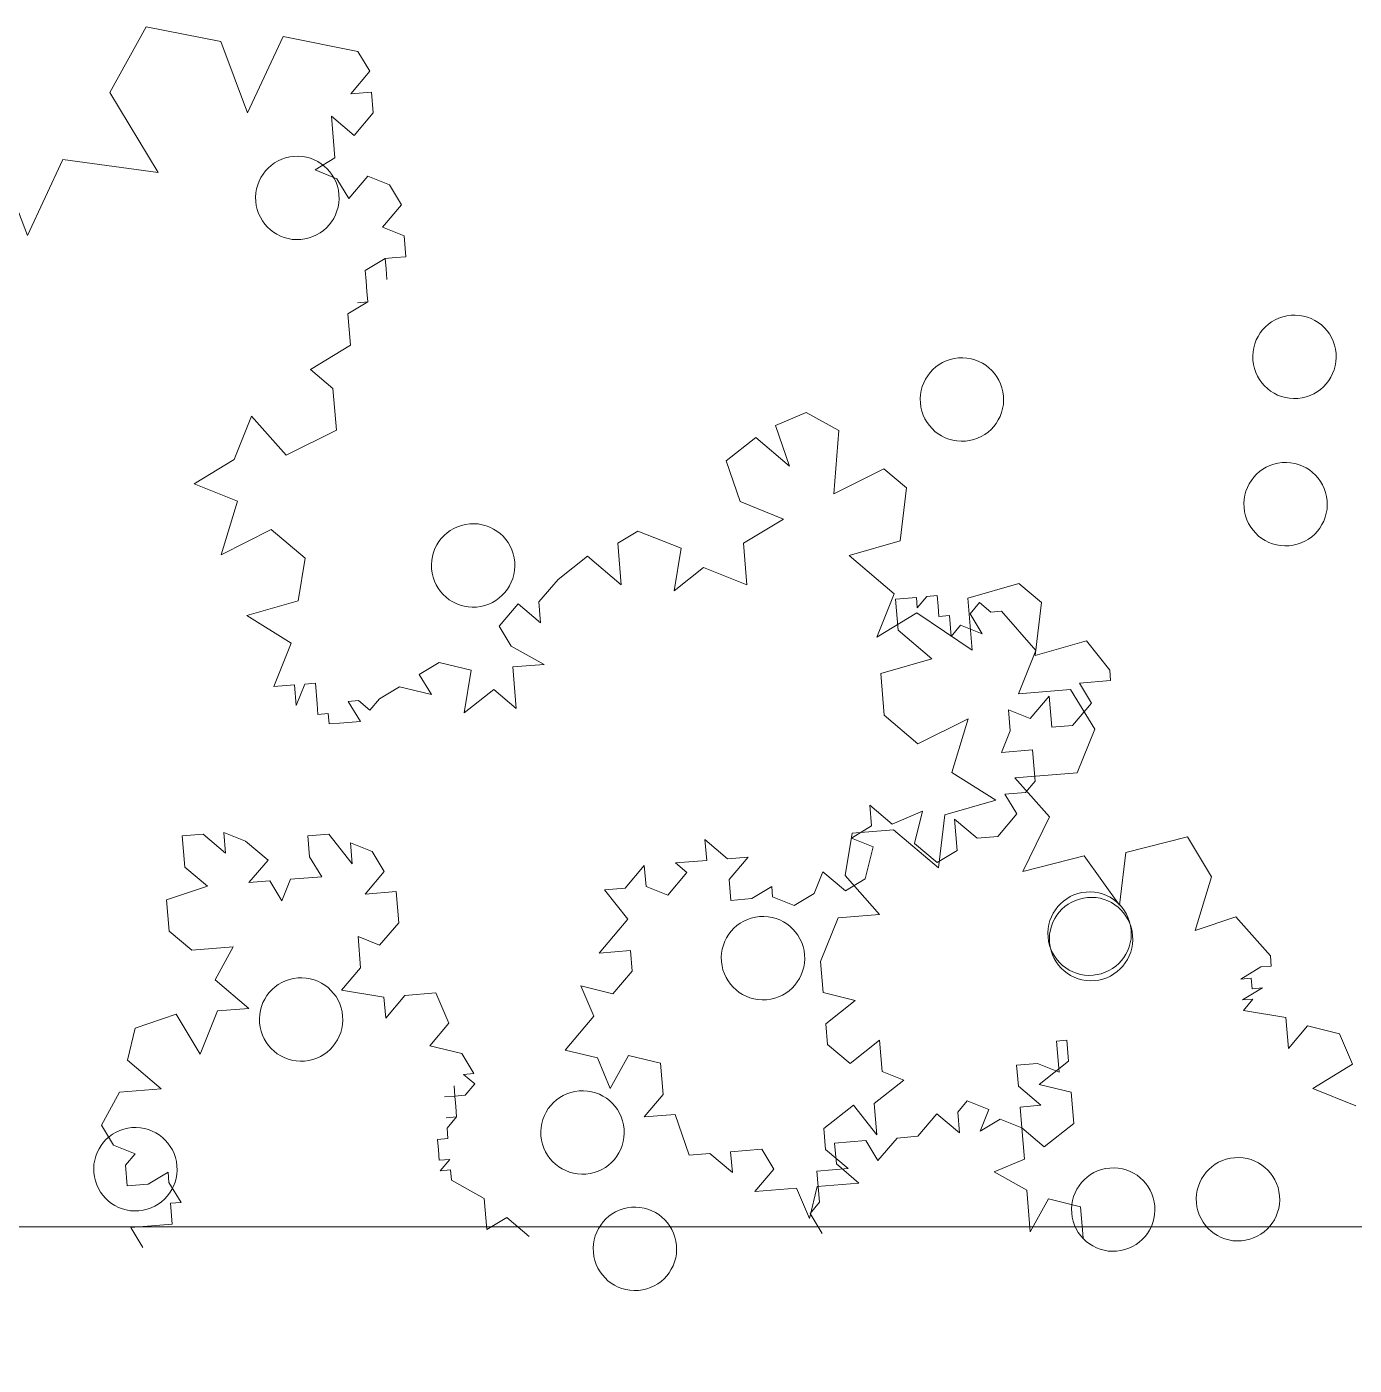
# Model space of a CAD drawing. Header units: metres. Extents: x 0 to 4415, y 1197 to 2590.
# Drawn here: x 1863.531 to 1863.6584, y 1202.9449 to 1203.0733 of the extents above; entities that cross this region are included whole.
import ezdxf

# ---------------------------------------------------------------- set-up
doc = ezdxf.new("R2010")
doc.units = ezdxf.units.M
doc.linetypes.add('CONTINU', pattern=[0])
doc.layers.get('DEFPOINTS').update_dxf_attribs({"lineweight": 5})
doc.layers.add('00-Menuiserie', color=152, linetype='CONTINU', lineweight=5)
doc.layers.add('vue', color=7, linetype='Continuous', lineweight=5)
doc.layers.add('veg', color=7, linetype='Continuous', lineweight=9, true_color=0x61c200)

# ---------------------------------------------------------------- blocks, each defined once
blk = doc.blocks.new('DSD')
at = {"layer": 'DEFPOINTS'}
blk.add_line((1395.59068, 1272.90601), (1396.24674, 1272.90601), dxfattribs=at)
at = {"layer": 'veg'}
for p, q in [((1395.83964, 1273.02112), (1395.83249, 1273.0197)), ((1395.84314, 1273.01481), (1395.83964, 1273.02112)), ((1395.8265, 1273.0202), (1395.81935, 1273.01877)), ((1395.82992, 1273.01288), (1395.8265, 1273.0202)), ((1395.83249, 1273.0197), (1395.82992, 1273.01288)), ((1395.81935, 1273.01877), (1395.81819, 1273.01686)), ((1395.81819, 1273.01686), (1395.82002, 1273.0147)), ((1395.81803, 1273.01486), (1395.81786, 1273.01287)), ((1395.82002, 1273.0147), (1395.81803, 1273.01486)), ((1395.83849, 1273.00715), (1395.84314, 1273.01481)), ((1395.81786, 1273.01287), (1395.8197, 1273.01071)), ((1395.8197, 1273.01071), (1395.82186, 1273.01254)), ((1395.82186, 1273.01254), (1395.82153, 1273.00855)), ((1395.82153, 1273.00855), (1395.82344, 1273.00739)), ((1395.84764, 1273.00841), (1395.83849, 1273.00715)), ((1395.85105, 1273.0011), (1395.84764, 1273.00841)), ((1395.85362, 1273.00792), (1395.85105, 1273.0011)), ((1395.81837, 1273.0068), (1395.81629, 1273.00597)), ((1395.8202, 1273.00464), (1395.81837, 1273.0068)), ((1395.82136, 1273.00655), (1395.8202, 1273.00464)), ((1395.82344, 1273.00739), (1395.82136, 1273.00655)), ((1395.81629, 1273.00597), (1395.81513, 1273.00405)), ((1395.81513, 1273.00405), (1395.81696, 1273.00189)), ((1395.81488, 1273.00106), (1395.81472, 1272.99906)), ((1395.81696, 1273.00189), (1395.81488, 1273.00106)), ((1395.81472, 1272.99906), (1395.81572, 1272.99898)), ((1395.81572, 1272.99898), (1395.81672, 1272.9989)), ((1395.81663, 1272.9979), (1395.81672, 1272.9989)), ((1395.81672, 1272.9989), (1395.81663, 1272.9979)), ((1395.81672, 1272.9989), (1395.81863, 1272.99774)), ((1395.81655, 1272.9969), (1395.81663, 1272.9979)), ((1395.81663, 1272.9979), (1395.81655, 1272.9969)), ((1395.81863, 1272.99774), (1395.81855, 1272.99674)), ((1395.81863, 1272.99774), (1395.81863, 1272.99774)), ((1395.81855, 1272.99674), (1395.81847, 1272.99574)), ((1395.81855, 1272.99674), (1395.81855, 1272.99674)), ((1395.81855, 1272.99674), (1395.81855, 1272.99674)), ((1395.81847, 1272.99574), (1395.81838, 1272.99474)), ((1395.81838, 1272.99474), (1395.8203, 1272.99358)), ((1395.81938, 1272.99466), (1395.81838, 1272.99474)), ((1395.81838, 1272.99474), (1395.81938, 1272.99466)), ((1395.8203, 1272.99358), (1395.82005, 1272.99059)), ((1395.82005, 1272.99059), (1395.82388, 1272.98826)), ((1395.82388, 1272.98826), (1395.82172, 1272.98643)), ((1395.82172, 1272.98643), (1395.82139, 1272.98244)), ((1395.77632, 1272.98414), (1395.77317, 1272.98239)), ((1395.77924, 1272.98289), (1395.77632, 1272.98414)), ((1395.82622, 1272.98004), (1395.82954, 1272.98378)), ((1395.82954, 1272.98378), (1395.83121, 1272.97963)), ((1395.77317, 1272.98239), (1395.77367, 1272.97632)), ((1395.77791, 1272.97898), (1395.77924, 1272.98289)), ((1395.82139, 1272.98244), (1395.82622, 1272.98004)), ((1395.78115, 1272.98173), (1395.77791, 1272.97898)), ((1395.78398, 1272.97949), (1395.78115, 1272.98173)), ((1395.78265, 1272.97558), (1395.78398, 1272.97949)), ((1395.83121, 1272.97963), (1395.83503, 1272.9773)), ((1395.76885, 1272.97872), (1395.76669, 1272.97689)), ((1395.77367, 1272.97632), (1395.76885, 1272.97872)), ((1395.76669, 1272.97689), (1395.76728, 1272.97182)), ((1395.83503, 1272.9773), (1395.83088, 1272.97563)), ((1395.7785, 1272.97391), (1395.78265, 1272.97558)), ((1395.83088, 1272.97563), (1395.83246, 1272.97048)), ((1395.78233, 1272.97159), (1395.7785, 1272.97391)), ((1395.79247, 1272.97276), (1395.78831, 1272.9711)), ((1395.79438, 1272.9716), (1395.79247, 1272.97276)), ((1395.82764, 1272.97289), (1395.8244, 1272.97014)), ((1395.83246, 1272.97048), (1395.82764, 1272.97289)), ((1395.76728, 1272.97182), (1395.77218, 1272.97041)), ((1395.782, 1272.9676), (1395.78233, 1272.97159)), ((1395.79405, 1272.96761), (1395.79438, 1272.9716)), ((1395.77218, 1272.97041), (1395.76786, 1272.96675)), ((1395.78831, 1272.9711), (1395.78898, 1272.96702)), ((1395.79729, 1272.97036), (1395.79405, 1272.96761)), ((1395.80012, 1272.96812), (1395.79729, 1272.97036)), ((1395.78615, 1272.96926), (1395.782, 1272.9676)), ((1395.78898, 1272.96702), (1395.78615, 1272.96926)), ((1395.8244, 1272.97014), (1395.82507, 1272.96607)), ((1395.75589, 1272.96773), (1395.75373, 1272.9659)), ((1395.7608, 1272.96633), (1395.75589, 1272.96773)), ((1395.80195, 1272.96596), (1395.80012, 1272.96812)), ((1395.76374, 1272.96656), (1395.76365, 1272.96556)), ((1395.76473, 1272.96648), (1395.76374, 1272.96656)), ((1395.76565, 1272.9654), (1395.76473, 1272.96648)), ((1395.76573, 1272.96639), (1395.76565, 1272.9654)), ((1395.76773, 1272.96623), (1395.76573, 1272.96639)), ((1395.76786, 1272.96675), (1395.76953, 1272.96259)), ((1395.75373, 1272.9659), (1395.75432, 1272.96083)), ((1395.75758, 1272.96506), (1395.75426, 1272.96131)), ((1395.75758, 1272.96506), (1395.75758, 1272.96506)), ((1395.75858, 1272.96497), (1395.75758, 1272.96506)), ((1395.75966, 1272.96589), (1395.75858, 1272.96497)), ((1395.75966, 1272.96589), (1395.75966, 1272.96589)), ((1395.76058, 1272.96481), (1395.75966, 1272.96589)), ((1395.76039, 1272.96134), (1395.7608, 1272.96633)), ((1395.76365, 1272.96556), (1395.76357, 1272.96456)), ((1395.76748, 1272.96324), (1395.76773, 1272.96623)), ((1395.80179, 1272.96396), (1395.80195, 1272.96596)), ((1395.80395, 1272.96579), (1395.80179, 1272.96396)), ((1395.80578, 1272.96363), (1395.80395, 1272.96579)), ((1395.82507, 1272.96607), (1395.82998, 1272.96466)), ((1395.75942, 1272.9629), (1395.76058, 1272.96481)), ((1395.7657, 1272.96492), (1395.76039, 1272.96134)), ((1395.76257, 1272.96465), (1395.76241, 1272.96265)), ((1395.76357, 1272.96456), (1395.76257, 1272.96465)), ((1395.76953, 1272.96259), (1395.7657, 1272.96492)), ((1395.82998, 1272.96466), (1395.82574, 1272.96199)), ((1395.76149, 1272.96373), (1395.75942, 1272.9629)), ((1395.76241, 1272.96265), (1395.76149, 1272.96373)), ((1395.76424, 1272.96049), (1395.76748, 1272.96324)), ((1395.80462, 1272.96172), (1395.80578, 1272.96363)), ((1395.74941, 1272.96224), (1395.74717, 1272.95941)), ((1395.75432, 1272.96083), (1395.74941, 1272.96224)), ((1395.75426, 1272.96131), (1395.75593, 1272.95715)), ((1395.80146, 1272.95997), (1395.80462, 1272.96172)), ((1395.82574, 1272.96199), (1395.82741, 1272.95784)), ((1395.76915, 1272.95908), (1395.76424, 1272.96049)), ((1395.80446, 1272.95972), (1395.80146, 1272.95997)), ((1395.81152, 1272.96015), (1395.80845, 1272.9594)), ((1395.81344, 1272.95899), (1395.81152, 1272.96015)), ((1395.74717, 1272.95941), (1395.74709, 1272.95841)), ((1395.76882, 1272.95509), (1395.76915, 1272.95908)), ((1395.80413, 1272.95573), (1395.80446, 1272.95972)), ((1395.80845, 1272.9594), (1395.80912, 1272.95532)), ((1395.81227, 1272.95707), (1395.81344, 1272.95899)), ((1395.74709, 1272.95841), (1395.75008, 1272.95817)), ((1395.75094, 1272.95756), (1395.74862, 1272.95374)), ((1395.75008, 1272.95817), (1395.74892, 1272.95625)), ((1395.75593, 1272.95715), (1395.75094, 1272.95756)), ((1395.80629, 1272.95756), (1395.80413, 1272.95573)), ((1395.80912, 1272.95532), (1395.80629, 1272.95756)), ((1395.81535, 1272.95782), (1395.81227, 1272.95707)), ((1395.81726, 1272.95666), (1395.81535, 1272.95782)), ((1395.82341, 1272.95817), (1395.82325, 1272.95617)), ((1395.82441, 1272.95808), (1395.82341, 1272.95817)), ((1395.82525, 1272.95601), (1395.82441, 1272.95808)), ((1395.82541, 1272.958), (1395.82525, 1272.95601)), ((1395.82741, 1272.95784), (1395.82541, 1272.958)), ((1395.74892, 1272.95625), (1395.75075, 1272.95409)), ((1395.75275, 1272.95393), (1395.75299, 1272.95692)), ((1395.75299, 1272.95692), (1395.75482, 1272.95476)), ((1395.81726, 1272.95666), (1395.81726, 1272.95666)), ((1395.81818, 1272.95558), (1395.81726, 1272.95666)), ((1395.81926, 1272.9565), (1395.81818, 1272.95558)), ((1395.81909, 1272.9545), (1395.82026, 1272.95642)), ((1395.81926, 1272.9565), (1395.81926, 1272.9565)), ((1395.82026, 1272.95642), (1395.81926, 1272.9565)), ((1395.82325, 1272.95617), (1395.82317, 1272.95517)), ((1395.75482, 1272.95476), (1395.7569, 1272.9556)), ((1395.7569, 1272.9556), (1395.75674, 1272.9536)), ((1395.76558, 1272.95234), (1395.76882, 1272.95509)), ((1395.82217, 1272.95525), (1395.82209, 1272.95426)), ((1395.82317, 1272.95517), (1395.82217, 1272.95525)), ((1395.74862, 1272.95374), (1395.75029, 1272.94958)), ((1395.75075, 1272.95409), (1395.75275, 1272.95393)), ((1395.75674, 1272.9536), (1395.75757, 1272.95152)), ((1395.76076, 1272.95475), (1395.76558, 1272.95234)), ((1395.76234, 1272.9496), (1395.76076, 1272.95475)), ((1395.82109, 1272.95434), (1395.81909, 1272.9545)), ((1395.82209, 1272.95426), (1395.82109, 1272.95434)), ((1395.75458, 1272.95177), (1395.75433, 1272.94877)), ((1395.75757, 1272.95152), (1395.75458, 1272.95177)), ((1395.75029, 1272.94958), (1395.75627, 1272.94909)), ((1395.75627, 1272.94909), (1395.75295, 1272.94534)), ((1395.75433, 1272.94877), (1395.75525, 1272.94769)), ((1395.7581, 1272.94693), (1395.76234, 1272.9496)), ((1395.75525, 1272.94769), (1395.75724, 1272.94753)), ((1395.75724, 1272.94753), (1395.75608, 1272.94562)), ((1395.76301, 1272.94552), (1395.7581, 1272.94693)), ((1395.76514, 1272.94588), (1395.76805, 1272.94463)), ((1395.7659, 1272.9428), (1395.76514, 1272.94588)), ((1395.76805, 1272.94463), (1395.77021, 1272.94646)), ((1395.77021, 1272.94646), (1395.77005, 1272.94447)), ((1395.75295, 1272.94534), (1395.75553, 1272.94011)), ((1395.75608, 1272.94562), (1395.75791, 1272.94346)), ((1395.75991, 1272.94329), (1395.76207, 1272.94513)), ((1395.76207, 1272.94513), (1395.76182, 1272.94213)), ((1395.7636, 1272.94045), (1395.76301, 1272.94552)), ((1395.73973, 1272.94342), (1395.73741, 1272.93959)), ((1395.74564, 1272.94193), (1395.73973, 1272.94342)), ((1395.75791, 1272.94346), (1395.75991, 1272.94329)), ((1395.76792, 1272.94411), (1395.7636, 1272.94045)), ((1395.77191, 1272.94379), (1395.76792, 1272.94411)), ((1395.77196, 1272.94331), (1395.76989, 1272.94247)), ((1395.77005, 1272.94447), (1395.77196, 1272.94331)), ((1395.77258, 1272.93971), (1395.77191, 1272.94379)), ((1395.82213, 1272.94368), (1395.81989, 1272.94085)), ((1395.82412, 1272.94351), (1395.82213, 1272.94368)), ((1395.82396, 1272.94152), (1395.82412, 1272.94351)), ((1395.83219, 1272.94385), (1395.83011, 1272.94302)), ((1395.83203, 1272.94186), (1395.83219, 1272.94385)), ((1395.83419, 1272.94369), (1395.83203, 1272.94186)), ((1395.83618, 1272.94353), (1395.83419, 1272.94369)), ((1395.83593, 1272.94053), (1395.83618, 1272.94353)), ((1395.76182, 1272.94213), (1395.76374, 1272.94097)), ((1395.76374, 1272.94097), (1395.7659, 1272.9428)), ((1395.76989, 1272.94247), (1395.77064, 1272.9394)), ((1395.78386, 1272.94133), (1395.78602, 1272.94316)), ((1395.78602, 1272.94316), (1395.78585, 1272.94116)), ((1395.81797, 1272.94201), (1395.81681, 1272.9401)), ((1395.82005, 1272.94284), (1395.81797, 1272.94201)), ((1395.81989, 1272.94085), (1395.82005, 1272.94284)), ((1395.83011, 1272.94302), (1395.82795, 1272.94119)), ((1395.74623, 1272.93686), (1395.74564, 1272.94193)), ((1395.74963, 1272.9416), (1395.74623, 1272.93686)), ((1395.75553, 1272.94011), (1395.74963, 1272.9416)), ((1395.78186, 1272.94149), (1395.78386, 1272.94133)), ((1395.78369, 1272.93933), (1395.78186, 1272.94149)), ((1395.78585, 1272.94116), (1395.78885, 1272.94092)), ((1395.78885, 1272.94092), (1395.78777, 1272.94)), ((1395.79167, 1272.93867), (1395.79184, 1272.94067)), ((1395.79184, 1272.94067), (1395.79367, 1272.93851)), ((1395.8228, 1272.9396), (1395.82396, 1272.94152)), ((1395.82795, 1272.94119), (1395.82978, 1272.93903)), ((1395.73741, 1272.93959), (1395.73899, 1272.93444)), ((1395.76926, 1272.93597), (1395.77258, 1272.93971)), ((1395.77064, 1272.9394), (1395.77255, 1272.93824)), ((1395.77255, 1272.93824), (1395.77471, 1272.94007)), ((1395.77471, 1272.94007), (1395.77555, 1272.93799)), ((1395.78777, 1272.94), (1395.7896, 1272.93784)), ((1395.81681, 1272.9401), (1395.81864, 1272.93794)), ((1395.82579, 1272.93936), (1395.8228, 1272.9396)), ((1395.83377, 1272.9387), (1395.83593, 1272.94053)), ((1395.77954, 1272.93766), (1395.77962, 1272.93866)), ((1395.77962, 1272.93866), (1395.78153, 1272.9375)), ((1395.78353, 1272.93733), (1395.78369, 1272.93933)), ((1395.7896, 1272.93784), (1395.79167, 1272.93867)), ((1395.79567, 1272.93835), (1395.79342, 1272.93552)), ((1395.79367, 1272.93851), (1395.79567, 1272.93835)), ((1395.81565, 1272.93818), (1395.8154, 1272.93519)), ((1395.81864, 1272.93794), (1395.81565, 1272.93818)), ((1395.82663, 1272.93728), (1395.82579, 1272.93936)), ((1395.82779, 1272.93919), (1395.82663, 1272.93728)), ((1395.82978, 1272.93903), (1395.82779, 1272.93919)), ((1395.83768, 1272.93738), (1395.83377, 1272.9387)), ((1395.77555, 1272.93799), (1395.77746, 1272.93683)), ((1395.77746, 1272.93683), (1395.77954, 1272.93766)), ((1395.78153, 1272.9375), (1395.78353, 1272.93733)), ((1395.83744, 1272.93438), (1395.83768, 1272.93738)), ((1395.73509, 1272.93576), (1395.73176, 1272.93202)), ((1395.73899, 1272.93444), (1395.73509, 1272.93576)), ((1395.77325, 1272.93564), (1395.76926, 1272.93597)), ((1395.77492, 1272.93148), (1395.77325, 1272.93564)), ((1395.79342, 1272.93552), (1395.79617, 1272.93228)), ((1395.8154, 1272.93519), (1395.81724, 1272.93303)), ((1395.83528, 1272.93255), (1395.83744, 1272.93438)), ((1395.81724, 1272.93303), (1395.81931, 1272.93386)), ((1395.81931, 1272.93386), (1395.81907, 1272.93087)), ((1395.73176, 1272.93202), (1395.73168, 1272.93102)), ((1395.79318, 1272.93252), (1395.79301, 1272.93053)), ((1395.79617, 1272.93228), (1395.79318, 1272.93252)), ((1395.83129, 1272.93288), (1395.83528, 1272.93255)), ((1395.83304, 1272.92972), (1395.83129, 1272.93288)), ((1395.73168, 1272.93102), (1395.73268, 1272.93094)), ((1395.73268, 1272.93094), (1395.73168, 1272.93102)), ((1395.73168, 1272.93102), (1395.73268, 1272.93094)), ((1395.73268, 1272.93094), (1395.73459, 1272.92978)), ((1395.73268, 1272.93094), (1395.73268, 1272.93094)), ((1395.73268, 1272.93094), (1395.73268, 1272.93094)), ((1395.73268, 1272.93094), (1395.73268, 1272.93094)), ((1395.77467, 1272.92849), (1395.77492, 1272.93148)), ((1395.79301, 1272.93053), (1395.79485, 1272.92837)), ((1395.81907, 1272.93087), (1395.8209, 1272.92871)), ((1395.7336, 1272.92986), (1395.73351, 1272.92886)), ((1395.73459, 1272.92978), (1395.7336, 1272.92986)), ((1395.79485, 1272.92837), (1395.79792, 1272.92912)), ((1395.79792, 1272.92912), (1395.79668, 1272.92621)), ((1395.8298, 1272.92697), (1395.83304, 1272.92972)), ((1395.73252, 1272.92894), (1395.73443, 1272.92778)), ((1395.73252, 1272.92894), (1395.73252, 1272.92894)), ((1395.73252, 1272.92894), (1395.73252, 1272.92894)), ((1395.73351, 1272.92886), (1395.73252, 1272.92894)), ((1395.73343, 1272.92786), (1395.73435, 1272.92678)), ((1395.73443, 1272.92778), (1395.73343, 1272.92786)), ((1395.7716, 1272.92774), (1395.77467, 1272.92849)), ((1395.81184, 1272.92845), (1395.81059, 1272.92554)), ((1395.81483, 1272.9282), (1395.81184, 1272.92845)), ((1395.81666, 1272.92604), (1395.81483, 1272.9282)), ((1395.81683, 1272.92804), (1395.81666, 1272.92604)), ((1395.8209, 1272.92871), (1395.81683, 1272.92804)), ((1395.73435, 1272.92678), (1395.73027, 1272.92611)), ((1395.77442, 1272.9255), (1395.7716, 1272.92774)), ((1395.83279, 1272.92673), (1395.8298, 1272.92697)), ((1395.83446, 1272.92257), (1395.83279, 1272.92673)), ((1395.7282, 1272.92528), (1395.72512, 1272.92453)), ((1395.73003, 1272.92312), (1395.7282, 1272.92528)), ((1395.73027, 1272.92611), (1395.73003, 1272.92312)), ((1395.77426, 1272.9235), (1395.77442, 1272.9255)), ((1395.79668, 1272.92621), (1395.79943, 1272.92297)), ((1395.81059, 1272.92554), (1395.81242, 1272.92338)), ((1395.83678, 1272.9264), (1395.83446, 1272.92257)), ((1395.84069, 1272.92507), (1395.83678, 1272.9264)), ((1395.72512, 1272.92453), (1395.72388, 1272.92162)), ((1395.84144, 1272.922), (1395.84069, 1272.92507)), ((1395.75128, 1272.92391), (1395.75112, 1272.92192)), ((1395.75228, 1272.92383), (1395.75128, 1272.92391)), ((1395.75203, 1272.92084), (1395.75228, 1272.92383)), ((1395.76903, 1272.92092), (1395.76927, 1272.92391)), ((1395.76927, 1272.92391), (1395.7721, 1272.92167)), ((1395.7721, 1272.92167), (1395.77426, 1272.9235)), ((1395.79943, 1272.92297), (1395.79635, 1272.92222)), ((1395.81242, 1272.92338), (1395.80935, 1272.92263)), ((1395.72388, 1272.92162), (1395.7277, 1272.91929)), ((1395.75112, 1272.92192), (1395.75395, 1272.91967)), ((1395.75411, 1272.92167), (1395.75203, 1272.92084)), ((1395.75611, 1272.92151), (1395.75411, 1272.92167)), ((1395.75594, 1272.91951), (1395.75611, 1272.92151)), ((1395.79028, 1272.92171), (1395.79003, 1272.91872)), ((1395.79336, 1272.92246), (1395.79028, 1272.92171)), ((1395.79511, 1272.9193), (1395.79336, 1272.92246)), ((1395.79635, 1272.92222), (1395.79511, 1272.9193)), ((1395.80935, 1272.92263), (1395.80819, 1272.92071)), ((1395.8382, 1272.91925), (1395.84144, 1272.922)), ((1395.76695, 1272.92008), (1395.76903, 1272.92092)), ((1395.80918, 1272.92063), (1395.8081, 1272.91972)), ((1395.80819, 1272.92071), (1395.80918, 1272.92063)), ((1395.80819, 1272.92071), (1395.80819, 1272.92071)), ((1395.7277, 1272.91929), (1395.72355, 1272.91762)), ((1395.75087, 1272.91892), (1395.75063, 1272.91593)), ((1395.75395, 1272.91967), (1395.75087, 1272.91892)), ((1395.75378, 1272.91768), (1395.75594, 1272.91951)), ((1395.76978, 1272.91784), (1395.76695, 1272.92008)), ((1395.8081, 1272.91972), (1395.80902, 1272.91864)), ((1395.8101, 1272.91955), (1395.81002, 1272.91855)), ((1395.81002, 1272.91855), (1395.8101, 1272.91955)), ((1395.8422, 1272.91892), (1395.8382, 1272.91925)), ((1395.84394, 1272.91577), (1395.8422, 1272.91892)), ((1395.75578, 1272.91751), (1395.75378, 1272.91768)), ((1395.76085, 1272.9181), (1395.75877, 1272.91727)), ((1395.76177, 1272.91702), (1395.76085, 1272.9181)), ((1395.76953, 1272.91485), (1395.76978, 1272.91784)), ((1395.77177, 1272.91768), (1395.76953, 1272.91485)), ((1395.7746, 1272.91544), (1395.77177, 1272.91768)), ((1395.79003, 1272.91872), (1395.79187, 1272.91656)), ((1395.80902, 1272.91864), (1395.81002, 1272.91855)), ((1395.80994, 1272.91756), (1395.80985, 1272.91656)), ((1395.81002, 1272.91855), (1395.80994, 1272.91756)), ((1395.80994, 1272.91756), (1395.81002, 1272.91855)), ((1395.81002, 1272.91855), (1395.80994, 1272.91756)), ((1395.81102, 1272.91847), (1395.81002, 1272.91855)), ((1395.81002, 1272.91855), (1395.81102, 1272.91847)), ((1395.75562, 1272.91552), (1395.75578, 1272.91751)), ((1395.75769, 1272.91635), (1395.75562, 1272.91552)), ((1395.75961, 1272.91519), (1395.75769, 1272.91635)), ((1395.75877, 1272.91727), (1395.75961, 1272.91519)), ((1395.7616, 1272.91503), (1395.76177, 1272.91702)), ((1395.76376, 1272.91686), (1395.7616, 1272.91503)), ((1395.76559, 1272.9147), (1395.76376, 1272.91686)), ((1395.78887, 1272.9168), (1395.78755, 1272.91289)), ((1395.79187, 1272.91656), (1395.78887, 1272.9168)), ((1395.80985, 1272.91656), (1395.81077, 1272.91548)), ((1395.81085, 1272.91648), (1395.80985, 1272.91656)), ((1395.80985, 1272.91656), (1395.81085, 1272.91648)), ((1395.75063, 1272.91593), (1395.75346, 1272.91369)), ((1395.75346, 1272.91369), (1395.75562, 1272.91552)), ((1395.75562, 1272.91552), (1395.75537, 1272.91252)), ((1395.77444, 1272.91344), (1395.7746, 1272.91544)), ((1395.81077, 1272.91548), (1395.81069, 1272.91448)), ((1395.84278, 1272.91385), (1395.84394, 1272.91577)), ((1395.76759, 1272.91453), (1395.76559, 1272.9147)), ((1395.76942, 1272.91237), (1395.76759, 1272.91453)), ((1395.77058, 1272.91429), (1395.76942, 1272.91237)), ((1395.77358, 1272.91404), (1395.77058, 1272.91429)), ((1395.77341, 1272.91205), (1395.77358, 1272.91404)), ((1395.81069, 1272.91448), (1395.81169, 1272.9144)), ((1395.81069, 1272.91448), (1395.81069, 1272.91448)), ((1395.81169, 1272.9144), (1395.81069, 1272.91448)), ((1395.81069, 1272.91448), (1395.81169, 1272.9144)), ((1395.81169, 1272.9144), (1395.8116, 1272.9134)), ((1395.81169, 1272.9144), (1395.81169, 1272.9144)), ((1395.84071, 1272.91302), (1395.84278, 1272.91385)), ((1395.75537, 1272.91252), (1395.75828, 1272.91128)), ((1395.77228, 1272.91161), (1395.77444, 1272.91344)), ((1395.78056, 1272.91347), (1395.7794, 1272.91155)), ((1395.78356, 1272.91322), (1395.78056, 1272.91347)), ((1395.78339, 1272.91123), (1395.78356, 1272.91322)), ((1395.78555, 1272.91306), (1395.78339, 1272.91123)), ((1395.78755, 1272.91289), (1395.78555, 1272.91306)), ((1395.81052, 1272.91248), (1395.81144, 1272.9114)), ((1395.81052, 1272.91248), (1395.81052, 1272.91248)), ((1395.81152, 1272.9124), (1395.81052, 1272.91248)), ((1395.8116, 1272.9134), (1395.81152, 1272.9124)), ((1395.84162, 1272.91194), (1395.84071, 1272.91302)), ((1395.75828, 1272.91128), (1395.75512, 1272.90953)), ((1395.77125, 1272.91021), (1395.77341, 1272.91205)), ((1395.77527, 1272.91136), (1395.77228, 1272.91161)), ((1395.77503, 1272.90837), (1395.77527, 1272.91136)), ((1395.7794, 1272.91155), (1395.78123, 1272.90939)), ((1395.81044, 1272.91149), (1395.81036, 1272.91049)), ((1395.81144, 1272.9114), (1395.81044, 1272.91149)), ((1395.81152, 1272.9124), (1395.81152, 1272.9124)), ((1395.81152, 1272.9124), (1395.81152, 1272.9124)), ((1395.81152, 1272.9124), (1395.81152, 1272.9124)), ((1395.83747, 1272.91027), (1395.83755, 1272.91127)), ((1395.83755, 1272.91127), (1395.83946, 1272.91011)), ((1395.84146, 1272.90994), (1395.84162, 1272.91194)), ((1395.77524, 1272.90989), (1395.77125, 1272.91021)), ((1395.776, 1272.90681), (1395.77524, 1272.90989)), ((1395.81036, 1272.91049), (1395.8072, 1272.90874)), ((1395.8363, 1272.90836), (1395.83747, 1272.91027)), ((1395.83946, 1272.91011), (1395.84146, 1272.90994)), ((1395.75305, 1272.9087), (1395.74997, 1272.90795)), ((1395.7548, 1272.90554), (1395.75305, 1272.9087)), ((1395.75512, 1272.90953), (1395.7548, 1272.90554)), ((1395.77724, 1272.90972), (1395.776, 1272.90681)), ((1395.78123, 1272.90939), (1395.77724, 1272.90972)), ((1395.8072, 1272.90874), (1395.80696, 1272.90575)), ((1395.74997, 1272.90795), (1395.74972, 1272.90495)), ((1395.77478, 1272.90538), (1395.77594, 1272.90729)), ((1395.77594, 1272.90729), (1395.77503, 1272.90837)), ((1395.8373, 1272.90827), (1395.8363, 1272.90836)), ((1395.83714, 1272.90628), (1395.8373, 1272.90827)), ((1395.80504, 1272.90691), (1395.80288, 1272.90508)), ((1395.80696, 1272.90575), (1395.80504, 1272.90691)), ((1395.83913, 1272.90611), (1395.83714, 1272.90628)), ((1395.84113, 1272.90595), (1395.83913, 1272.90611)), ((1395.83997, 1272.90404), (1395.84113, 1272.90595))]:
    blk.add_line(p, q, dxfattribs=at)
at = {"layer": 'veg', "color": 50}
for centre in [(1395.82514, 1273.00471), (1395.72945, 1272.98947), (1395.76136, 1272.98537), (1395.7303, 1272.97533), (1395.80827, 1272.96946), (1395.74911, 1272.93414), (1395.82478, 1272.92591), (1395.79777, 1272.91507), (1395.84068, 1272.91154), (1395.73487, 1272.90866), (1395.74684, 1272.90767), (1395.79274, 1272.9039)]:
    blk.add_ellipse(centre, major_axis=(0.00285, -0.00281), ratio=1, start_param=2.267169, end_param=8.550354, dxfattribs=at)
at = {"layer": 'veg', "color": 10}
for centre in [(1395.74897, 1272.93362), (1395.78045, 1272.93179)]:
    blk.add_ellipse(centre, major_axis=(0.00285, -0.00281), ratio=1, start_param=2.267169, end_param=8.550354, dxfattribs=at)

msp = doc.modelspace()

# ---------------------------------------------------------------- linework, layer by layer
at = {"layer": 'vue'}
msp.add_lwpolyline([(1863.79146, 1202.93817), (1863.81146, 1202.93817), (1863.81146, 1202.95817), (1863.09611, 1202.95817), (1863.09611, 1202.95817), (1863.09611, 1202.93817)], dxfattribs=at)

# ---------------------------------------------------------------- block references
at = {"layer": '00-Menuiserie', "xscale": -1}
msp.add_blockref('DSD', (3259.38214, -69.94784), dxfattribs=at)

doc.saveas('drawing.dxf')
